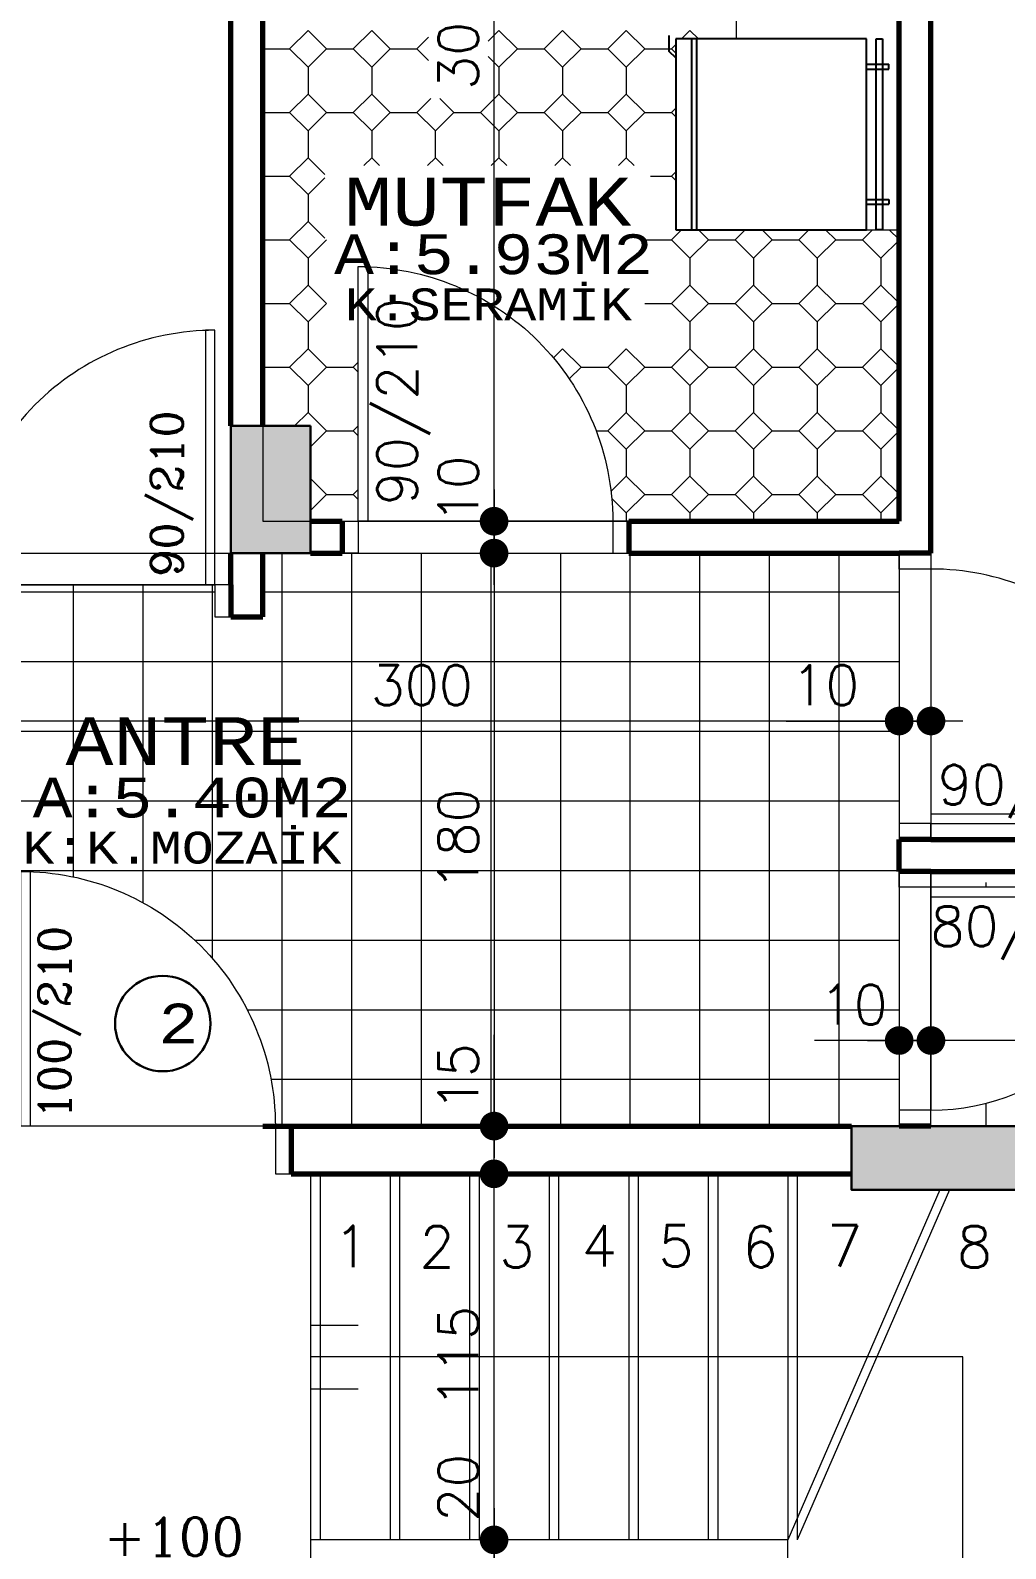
# Model space of a CAD drawing. Header units: millimetres. Extents: x 35860 to 71103, y -11298 to -8385.
# Drawn here: x 43517.7 to 43824.2, y -9991.2 to -9514.2 of the extents above; entities that cross this region are included whole.
import ezdxf
from ezdxf.enums import TextEntityAlignment as Align

# ---------------------------------------------------------------- set-up
doc = ezdxf.new("R2010")
doc.units = ezdxf.units.MM
doc.header["$MEASUREMENT"] = 0
doc.layers.get('0').update_dxf_attribs({"lineweight": 15})
doc.layers.get('Defpoints').update_dxf_attribs({"lineweight": 20})
for name, color, linetype, lineweight in [('02', 2, 'Continuous', 20), ('03_Yazı', 1, 'Continuous', 30), ('07', 3, 'Continuous', 70), ('Kolon', 6, 'Continuous', 30), ('Merd&Balkon', 40, 'Continuous', 20), ('Ölçü', 140, 'Continuous', 20)]:
    doc.layers.add(name, color=color, linetype=linetype, lineweight=lineweight)
doc.layers.add('Lay_X', color=45, linetype='Continuous', lineweight=13, plot=False)
doc.layers.add('M-TEF', color=63, linetype='Continuous')
doc.styles.add('0', font='txt.shx')
doc.styles.add('C', font='')
doc.styles.add('ROMANC', font='romanc', dxfattribs={"height": 0.11})
doc.styles.get('C').set_extended_font_data('Courier New Tur')
doc.dimstyles.new('2', dxfattribs={"dimtxt": 12.5, "dimasz": 1, "dimexe": 0, "dimexo": 0, "dimgap": 5, "dimtad": 1, "dimdec": 0, "dimlfac": -1, "dimzin": 12, "dimdsep": 46, "dimtxsty": '0', "dimblk": 'DOT', "dimcen": 2.5, "dimse1": 1, "dimse2": 1, "dimclrd": 256, "dimclrt": 1, "dimadec": 0, "dimazin": 0, "dimtfac": 1, "dimtdec": 0, "dimtmove": 0, "dimatfit": 0, "dimldrblk": 'DOT', "dimfxl": 1, "dimtolj": 1, "dimtzin": 0, "dimlwd": -1, "dimarcsym": 0})

# ---------------------------------------------------------------- blocks, each defined once
blk = doc.blocks.new('DOT')
at = {"color": 0}
blk.add_line((-10, 0), (10, 0), dxfattribs=at)
at = {"color": 0, "const_width": 4.5}
blk.add_lwpolyline([(-2.25, 0, 1), (2.25, 0, 1)], format="xyb", close=True, dxfattribs=at)
blk = doc.blocks.new('*D744')
at = {"layer": 'Defpoints', "color": 0, "transparency": 16777216}
for p in [(43490.76, -9731.17), (43790.76, -9732.94), (43490.76, -9798.79)]:
    blk.add_point(p, dxfattribs=at)
at = {"layer": 'Ölçü', "transparency": 16777216}
blk.add_line((43789.76, -9731.17), (43491.76, -9731.17), dxfattribs=at)
at = {"layer": 'Ölçü', "transparency": 16777216, "rotation": 180}
blk.add_blockref('DOT', (43490.76, -9731.17), dxfattribs=at)
at = {"layer": 'Ölçü', "transparency": 16777216}
blk.add_blockref('DOT', (43790.76, -9731.17), dxfattribs=at)
at = {"layer": 'Ölçü', "color": 1, "transparency": 16777216, "insert": (43640.76, -9719.92), "char_height": 12.5, "attachment_point": 5, "style": '0'}
blk.add_mtext('\\A1;300', dxfattribs=at)
blk = doc.blocks.new('*D755')
at = {"layer": 'Defpoints', "color": 0, "transparency": 16777216}
for p in [(43605.76, -9988.42), (43663.46, -9988.42), (43605.76, -10008.42)]:
    blk.add_point(p, dxfattribs=at)
at = {"layer": 'Ölçü', "transparency": 16777216}
for p, q in [((43663.46, -9987.42), (43663.46, -9957.67)), ((43663.46, -10008.42), (43663.46, -9988.42)), ((43663.46, -10009.42), (43663.46, -10010.42))]:
    blk.add_line(p, q, dxfattribs=at)
for p, rotation in [((43663.46, -9988.42), 270), ((43663.46, -10008.42), 90)]:
    blk.add_blockref('DOT', p, dxfattribs=dict(at, rotation=rotation))
at = {"layer": 'Ölçü', "color": 1, "transparency": 16777216, "insert": (43652.21, -9972.05), "char_height": 12.5, "attachment_point": 5, "rotation": 90, "style": '0'}
blk.add_mtext('\\A1;20', dxfattribs=at)
blk = doc.blocks.new('*D756')
at = {"layer": 'Defpoints', "color": 0, "transparency": 16777216}
for p in [(43599.73, -9873.42), (43663.46, -9873.42), (43605.76, -9988.42)]:
    blk.add_point(p, dxfattribs=at)
at = {"layer": 'Ölçü', "transparency": 16777216}
blk.add_line((43663.46, -9987.42), (43663.46, -9874.42), dxfattribs=at)
for p, rotation in [((43663.46, -9873.42), 90), ((43663.46, -9988.42), 270)]:
    blk.add_blockref('DOT', p, dxfattribs=dict(at, rotation=rotation))
at = {"layer": 'Ölçü', "color": 1, "transparency": 16777216, "insert": (43652.21, -9930.92), "char_height": 12.5, "attachment_point": 5, "rotation": 90, "style": '0'}
blk.add_mtext('\\A1;115', dxfattribs=at)
blk = doc.blocks.new('*D757')
at = {"layer": 'Defpoints', "color": 0, "transparency": 16777216}
for p in [(43590.76, -9858.42), (43663.46, -9858.42), (43599.73, -9873.42)]:
    blk.add_point(p, dxfattribs=at)
at = {"layer": 'Ölçü', "transparency": 16777216}
for p, q in [((43663.46, -9857.42), (43663.46, -9829.76)), ((43663.46, -9873.42), (43663.46, -9858.42)), ((43663.46, -9874.42), (43663.46, -9875.42))]:
    blk.add_line(p, q, dxfattribs=at)
for p, rotation in [((43663.46, -9858.42), 270), ((43663.46, -9873.42), 90)]:
    blk.add_blockref('DOT', p, dxfattribs=dict(at, rotation=rotation))
at = {"layer": 'Ölçü', "color": 1, "transparency": 16777216, "insert": (43652.21, -9843.09), "char_height": 12.5, "attachment_point": 5, "rotation": 90, "style": '0'}
blk.add_mtext('\\A1;15', dxfattribs=at)
blk = doc.blocks.new('*D758')
at = {"layer": 'Defpoints', "color": 0, "transparency": 16777216}
for p in [(43663.46, -9365.25), (43663.46, -9365.25), (43605.76, -9668.42)]:
    blk.add_point(p, dxfattribs=at)
at = {"layer": 'Ölçü', "transparency": 16777216}
blk.add_line((43663.46, -9667.42), (43663.46, -9366.25), dxfattribs=at)
for p, rotation in [((43663.46, -9365.25), 90), ((43663.46, -9668.42), 270)]:
    blk.add_blockref('DOT', p, dxfattribs=dict(at, rotation=rotation))
at = {"layer": 'Ölçü', "color": 1, "transparency": 16777216, "insert": (43652.21, -9516.84), "char_height": 12.5, "attachment_point": 5, "rotation": 90, "style": '0'}
blk.add_mtext('\\A1;303', dxfattribs=at)
blk = doc.blocks.new('K_X_D_3_10-80')
at = {"layer": '02'}
blk.add_line((15, 0), (18, 0), dxfattribs=at)
for points in [[(10, 0), (15, 0), (15, 10), (10, 10)], [(90, 0), (85, 0), (85, 10), (90, 10)]]:
    blk.add_lwpolyline(points, dxfattribs=at)
blk.add_lwpolyline([(18, 0), (18, -70), (15, -70), (15, 0), (85, 0, -0.414214), (15, -70)], format="xyb", dxfattribs=at)
at = {"layer": '07'}
for p, q in [((10, 0), (10, 10)), ((90, 0), (90, 10))]:
    blk.add_line(p, q, dxfattribs=at)
at = {"layer": '03_Yazı', "style": '0', "flags": 8}
blk.add_attdef('80/210', text='', height=12.5, rotation=90, dxfattribs=at).set_placement((21, -2.71), align=Align.TOP_RIGHT)
blk = doc.blocks.new('K_X_D_1_10-90')
at = {"layer": '02'}
for points in [[(-100, 0), (-95, 0), (-95, 10), (-100, 10)], [(-10, 0), (-15, 0), (-15, 10), (-10, 10)]]:
    blk.add_lwpolyline(points, dxfattribs=at)
blk.add_lwpolyline([(-15, -80, -0.414214), (-95, 0), (-15, 0), (-15, -80), (-18, -80), (-18, 0)], format="xyb", dxfattribs=at)
at = {"layer": '07'}
for p, q in [((-100, 0), (-100, 10)), ((-10, 0), (-10, 10))]:
    blk.add_line(p, q, dxfattribs=at)
at = {"layer": '03_Yazı', "style": '0', "flags": 8}
blk.add_attdef('90/210', text='', height=12.5, rotation=90, dxfattribs=at).set_placement((-33.5, -5), align=Align.TOP_RIGHT)
blk = doc.blocks.new('*D771')
at = {"layer": 'Defpoints', "color": 0, "transparency": 16777216}
for p in [(43800.76, -9818.42), (44050.76, -9824.67), (43800.76, -9831.55)]:
    blk.add_point(p, dxfattribs=at)
at = {"layer": 'Ölçü', "transparency": 16777216}
blk.add_line((44049.76, -9831.55), (43801.76, -9831.55), dxfattribs=at)
at = {"layer": 'Ölçü', "transparency": 16777216, "rotation": 180}
blk.add_blockref('DOT', (43800.76, -9831.55), dxfattribs=at)
at = {"layer": 'Ölçü', "transparency": 16777216}
blk.add_blockref('DOT', (44050.76, -9831.55), dxfattribs=at)
at = {"layer": 'Ölçü', "color": 1, "transparency": 16777216, "insert": (43925.76, -9820.3), "char_height": 12.5, "attachment_point": 5, "style": '0'}
blk.add_mtext('\\A1;250', dxfattribs=at)
blk = doc.blocks.new('*D772')
at = {"layer": 'Defpoints', "color": 0, "transparency": 16777216}
for p in [(43790.76, -9778.42), (43800.76, -9818.42), (43790.76, -9831.55)]:
    blk.add_point(p, dxfattribs=at)
at = {"layer": 'Ölçü', "transparency": 16777216}
for p, q in [((43789.76, -9831.55), (43764.17, -9831.55)), ((43800.76, -9831.55), (43790.76, -9831.55)), ((43801.76, -9831.55), (43802.76, -9831.55))]:
    blk.add_line(p, q, dxfattribs=at)
blk.add_blockref('DOT', (43790.76, -9831.55), dxfattribs=at)
at = {"layer": 'Ölçü', "transparency": 16777216, "rotation": 180}
blk.add_blockref('DOT', (43800.76, -9831.55), dxfattribs=at)
at = {"layer": 'Ölçü', "color": 1, "transparency": 16777216, "insert": (43776.46, -9820.3), "char_height": 12.5, "attachment_point": 5, "style": '0'}
blk.add_mtext('\\A1;10', dxfattribs=at)
blk = doc.blocks.new('*D773')
at = {"layer": 'Defpoints', "color": 0, "transparency": 16777216}
for p in [(43790.76, -9732.94), (43800.76, -9731.17), (43800.76, -9743.79)]:
    blk.add_point(p, dxfattribs=at)
at = {"layer": 'Ölçü', "transparency": 16777216}
for p, q in [((43755.24, -9731.17), (43790.76, -9731.17)), ((43789.76, -9731.17), (43788.76, -9731.17)), ((43790.76, -9731.17), (43800.76, -9731.17)), ((43790.76, -9731.17), (43800.76, -9731.17)), ((43801.76, -9731.17), (43802.76, -9731.17))]:
    blk.add_line(p, q, dxfattribs=at)
blk.add_blockref('DOT', (43790.76, -9731.17), dxfattribs=at)
at = {"layer": 'Ölçü', "transparency": 16777216, "rotation": 180}
blk.add_blockref('DOT', (43800.76, -9731.17), dxfattribs=at)
at = {"layer": 'Ölçü', "color": 1, "transparency": 16777216, "insert": (43767.54, -9719.92), "char_height": 12.5, "attachment_point": 5, "style": '0'}
blk.add_mtext('\\A1;10', dxfattribs=at)
blk = doc.blocks.new('*D778')
at = {"layer": 'Defpoints', "color": 0, "transparency": 16777216}
for p in [(43605.76, -9668.42), (43640.76, -9678.42), (43663.46, -9678.42)]:
    blk.add_point(p, dxfattribs=at)
at = {"layer": 'Ölçü', "transparency": 16777216}
for p, q in [((43663.46, -9667.42), (43663.46, -9666.42)), ((43663.46, -9668.42), (43663.46, -9678.42)), ((43663.46, -9679.42), (43663.46, -9680.42))]:
    blk.add_line(p, q, dxfattribs=at)
for p, rotation in [((43663.46, -9668.42), 270), ((43663.46, -9678.42), 90)]:
    blk.add_blockref('DOT', p, dxfattribs=dict(at, rotation=rotation))
at = {"layer": 'Ölçü', "color": 1, "transparency": 16777216, "insert": (43652.21, -9658.42), "char_height": 12.5, "attachment_point": 5, "rotation": 90, "style": '0'}
blk.add_mtext('\\A1;10', dxfattribs=at)
blk = doc.blocks.new('*D779')
at = {"layer": 'Defpoints', "color": 0, "transparency": 16777216}
for p in [(43640.76, -9678.42), (43623.06, -9858.42), (43663.46, -9858.42)]:
    blk.add_point(p, dxfattribs=at)
at = {"layer": 'Ölçü', "transparency": 16777216}
blk.add_line((43663.46, -9679.42), (43663.46, -9857.42), dxfattribs=at)
for p, rotation in [((43663.46, -9678.42), 90), ((43663.46, -9858.42), 270)]:
    blk.add_blockref('DOT', p, dxfattribs=dict(at, rotation=rotation))
at = {"layer": 'Ölçü', "color": 1, "transparency": 16777216, "insert": (43652.21, -9768.42), "char_height": 12.5, "attachment_point": 5, "rotation": 90, "style": '0'}
blk.add_mtext('\\A1;180', dxfattribs=at)
blk = doc.blocks.new('NO')
at = {"layer": '03_Yazı'}
blk.add_circle((0, 0), 15, dxfattribs=at)
at = {"layer": '03_Yazı', "style": 'C'}
blk.add_attdef('99', text='', height=12.5, dxfattribs=at).set_placement((0, 0), align=Align.MIDDLE_CENTER)
blk = doc.blocks.new('K_X_D_4_10-90')
at = {"layer": '02'}
blk.add_lwpolyline([(15, 80, -0.414214), (95, 0), (15, 0), (15, 80), (18, 80), (18, 0)], format="xyb", dxfattribs=at)
for points in [[(10, 0), (15, 0), (15, -10), (10, -10)], [(100, 0), (95, 0), (95, -10), (100, -10)]]:
    blk.add_lwpolyline(points, dxfattribs=at)
at = {"layer": '07'}
for p, q in [((10, 0), (10, -10)), ((100, 0), (100, -10))]:
    blk.add_line(p, q, dxfattribs=at)
at = {"layer": '03_Yazı', "style": '0', "flags": 8}
blk.add_attdef('90/210', (33.5, 5), '', height=12.5, rotation=90, dxfattribs=at)

msp = doc.modelspace()

# ---------------------------------------------------------------- hatches: boundary and pattern name
h = msp.add_hatch()
h.set_pattern_fill('ANSI33', color=256, scale=30, style=0)
h.set_pattern_definition([(45, (-175, 0), (-5.3033009, 5.3033009), []), (45, (-169.697, 0), (-5.3033009, 5.3033009), [3.75, -1.875])])
h.paths.add_polyline_path([(43165.76, -9384.52), (43165.76, -9333.42), (43190.76, -9334.52), (43190.76, -9384.52)])
h.paths.add_polyline_path([(43580.76, -9402.81), (43580.76, -9351.71), (43605.76, -9352.81), (43605.76, -9402.81)])
h.paths.add_polyline_path([(44040.76, -9423.08), (44040.76, -9371.98), (44065.76, -9373.08), (44065.76, -9423.08)])
h.paths.add_polyline_path([(44065.76, -9983.42), (44005.76, -9983.42), (44005.76, -10013.42), (44065.76, -10013.42)])
h.paths.add_polyline_path([(44040.76, -9628.42), (44065.76, -9628.42), (44065.76, -9678.42), (44040.76, -9678.42)])
h.paths.add_polyline_path([(43605.76, -9638.42), (43605.76, -9678.42), (43580.76, -9678.42), (43580.76, -9638.42)])
h.paths.add_polyline_path([(43215.76, -9678.42), (43165.76, -9678.42), (43165.76, -9653.42), (43215.76, -9653.42)])
h.paths.add_polyline_path([(43205.76, -9893.42), (43165.76, -9893.42), (43165.76, -9923.42), (43205.76, -9923.42)])
h.paths.add_polyline_path([(43190.76, -10623.42), (43190.76, -10573.42), (43165.76, -10573.42), (43165.76, -10623.42)])
h.paths.add_polyline_path([(44040.76, -10368.42), (44065.76, -10368.42), (44065.76, -10318.42), (44040.76, -10318.42)])
h.paths.add_polyline_path([(43605.76, -10368.42), (43605.76, -10318.42), (43580.76, -10318.42), (43580.76, -10368.42)])
h.paths.add_polyline_path([(43505.76, -10138.42), (43480.76, -10138.42), (43480.76, -10073.42), (43505.76, -10073.42)])
h.paths.add_polyline_path([(43505.76, -9923.42), (43505.76, -9858.42), (43480.76, -9858.42), (43480.76, -9923.42)])
h.paths.add_polyline_path([(43775.76, -9873.42), (43775.76, -9878.42), (43780.76, -9878.42), (43870.76, -9878.42), (43870.76, -9858.42), (43775.76, -9858.42)])
h.paths.add_polyline_path([(43775.76, -10133.42), (43775.76, -10118.42), (43870.76, -10118.42), (43870.76, -10138.42), (43775.76, -10138.42)])
h.paths.add_polyline_path([(43215.76, -10318.42), (43165.76, -10318.42), (43165.76, -10343.42), (43215.76, -10343.42)])
h.paths.add_polyline_path([(43775.76, -10623.42), (43800.76, -10623.42), (43800.76, -10573.42), (43775.76, -10573.42)])
h.paths.add_polyline_path([(43605.76, -10623.42), (43605.76, -10573.42), (43580.76, -10573.42), (43580.76, -10623.42)])
h.paths.add_polyline_path([(44040.76, -10623.42), (44040.76, -10573.42), (44065.76, -10573.42), (44065.76, -10623.42)])
h = msp.add_hatch()
h.set_pattern_fill('NET,_O', color=256, scale=175)
h.set_pattern_definition([(0, (-175, 0), (0, 21.875), []), (90, (-175, 0), (-21.875, 1e-15), [])])
h.paths.add_polyline_path([(43790.76, -9768.42), (43790.76, -9763.42), (43790.76, -9678.42), (43590.76, -9678.42), (43590.76, -9698.42), (43580.76, -9698.42), (43575.76, -9698.42), (43575.76, -9688.42), (43495.76, -9688.42), (43495.76, -9698.42), (43490.76, -9698.42), (43490.76, -9858.42), (43514.73, -9858.42), (43514.73, -9778.42), (43517.73, -9778.42), (43517.73, -9778.48, -0.40327), (43594.73, -9858.42), (43790.76, -9858.42), (43790.76, -9853.42)])
h.paths.add_polyline_path([(43623.05, -9710.54), (43658.46, -9710.54), (43658.46, -9729.29), (43623.05, -9729.29)], flags=24)
h.paths.add_polyline_path([(43494.63, -9710.54), (43515.46, -9710.54), (43515.46, -9729.29), (43494.63, -9729.29)], flags=24)
h.paths.add_polyline_path([(43642.84, -9854.55), (43642.84, -9831.63), (43661.59, -9831.63), (43661.59, -9854.55)], flags=24)
h.paths.add_polyline_path([(43766.05, -9810.93), (43786.88, -9810.93), (43786.88, -9829.68), (43766.05, -9829.68)], flags=24)
h.paths.add_polyline_path([(43757.12, -9710.54), (43777.95, -9710.54), (43777.95, -9729.29), (43757.12, -9729.29)], flags=24)
h.paths.add_polyline_path([(43642.84, -9785.09), (43642.84, -9751.76), (43661.59, -9751.76), (43661.59, -9785.09)], flags=24)
h.paths.add_polyline_path([(43509.51, -9779.55), (43621.17, -9779.55), (43621.17, -9759.72), (43509.51, -9759.72)], flags=24)
h.paths.add_polyline_path([(43512.54, -9765.3), (43624.61, -9765.3), (43624.61, -9744.23), (43512.54, -9744.23)], flags=24)
h.paths.add_polyline_path([(43523.24, -9748.73), (43609.52, -9748.73), (43609.52, -9726.23), (43523.24, -9726.23)], flags=24)
h = msp.add_hatch()
h.set_pattern_fill('ANGLE', color=256, scale=75, style=0)
h.set_pattern_definition([(0, (-175, 0), (0, 20.625), [15, -5.625]), (90, (-175, 0), (-20.625, 1e-15), [15, -5.625])])
h.paths.add_polyline_path([(44033.56, -9831.57), (44035.37, -9831.57), (44035.37, -9835.19), (44036.28, -9835.19), (44036.28, -9830.67), (44050.76, -9830.67), (44050.76, -9778.42), (43990.76, -9778.42), (43990.76, -9813.42, -0.414214), (43985.76, -9818.42), (43945.76, -9818.42, -0.414214), (43940.76, -9813.42), (43940.76, -9778.42), (43800.76, -9778.42), (43800.76, -9783.42), (43870.76, -9783.42), (43870.76, -9786.42), (43870.69, -9786.42, -0.401712), (43800.76, -9853.42), (43800.76, -9858.42), (43870.76, -9858.42), (43870.76, -9930.92), (44050.76, -9930.92), (44050.76, -9868.68), (44036.28, -9868.68), (44036.28, -9856.91), (44025.42, -9860.53, -0.501323), (43991.28, -9851.56, -0.132891), (43991.28, -9847.78, -0.501317), (44025.42, -9838.81), (44036.28, -9842.43), (44036.28, -9837), (44033.56, -9837)])
h.paths.add_polyline_path([(44023.96, -9810.93), (44046.88, -9810.93), (44046.88, -9829.68), (44023.96, -9829.68)], flags=24)
h.paths.add_polyline_path([(43907.01, -9810.93), (43944.51, -9810.93), (43944.51, -9829.68), (43907.01, -9829.68)], flags=24)
h.paths.add_polyline_path([(43984.33, -9902.38), (43984.33, -9866.96), (44003.08, -9866.96), (44003.08, -9902.38)], flags=24)
h.paths.add_polyline_path([(43874.87, -9899.4), (43986.94, -9899.4), (43986.94, -9878.32), (43874.87, -9878.32)], flags=24)
h.paths.add_polyline_path([(43878.73, -9914.96), (43979.88, -9914.96), (43979.88, -9895.13), (43878.73, -9895.13)], flags=24)
h.paths.add_polyline_path([(43887.17, -9884.75), (43973.84, -9884.75), (43973.84, -9861.1), (43887.17, -9861.1)], flags=24)

# ---------------------------------------------------------------- linework, layer by layer
for p, q in [((43739.51, -9505.39), (43739.51, -9516.85)), ((43599.21, -9520), (43605.01, -9514.2)), ((43605.01, -9514.2), (43610.81, -9520)), ((43619.21, -9520), (43625.01, -9514.2)), ((43625.01, -9514.2), (43630.81, -9520)), ((43661.59, -9517.63), (43665.01, -9514.2)), ((43665.01, -9514.2), (43670.81, -9520)), ((43679.21, -9520), (43685.01, -9514.2)), ((43685.01, -9514.2), (43690.81, -9520)), ((43699.21, -9520), (43705.01, -9514.2)), ((43705.01, -9514.2), (43710.81, -9520)), ((43722.37, -9516.85), (43725.01, -9514.2)), ((43725.01, -9514.2), (43727.66, -9516.85)), ((43590.76, -9519.95), (43590.81, -9520)), ((43590.81, -9520), (43590.76, -9520.06)), ((43590.8, -9520), (43599.2, -9520)), ((43605.01, -9525.8), (43599.21, -9520)), ((43610.81, -9520), (43605.01, -9525.8)), ((43610.8, -9520), (43619.2, -9520)), ((43625.01, -9525.8), (43619.21, -9520)), ((43630.81, -9520), (43625.01, -9525.8)), ((43630.8, -9520), (43639.2, -9520)), ((43639.21, -9520), (43642.84, -9516.38)), ((43642.84, -9523.63), (43639.21, -9520)), ((43670.81, -9520), (43665.01, -9525.8)), ((43670.8, -9520), (43679.2, -9520)), ((43685.01, -9525.8), (43679.21, -9520)), ((43690.81, -9520), (43685.01, -9525.8)), ((43690.8, -9520), (43699.2, -9520)), ((43705.01, -9525.8), (43699.21, -9520)), ((43710.81, -9520), (43705.01, -9525.8)), ((43710.8, -9520), (43719.2, -9520)), ((43719.21, -9520), (43720.53, -9518.69)), ((43720.53, -9521.32), (43719.21, -9520)), ((43665.01, -9525.8), (43661.59, -9522.38)), ((43605, -9525.8), (43605, -9534.2)), ((43625, -9525.8), (43625, -9534.2)), ((43665, -9525.8), (43665, -9534.2)), ((43685, -9525.8), (43685, -9534.2)), ((43705, -9525.8), (43705, -9534.2)), ((43599.21, -9540), (43605.01, -9534.2)), ((43605.01, -9534.2), (43610.81, -9540)), ((43619.21, -9540), (43625.01, -9534.2)), ((43625.01, -9534.2), (43630.81, -9540)), ((43659.21, -9540), (43665.01, -9534.2)), ((43665.01, -9534.2), (43670.81, -9540)), ((43679.21, -9540), (43685.01, -9534.2)), ((43685.01, -9534.2), (43690.81, -9540)), ((43699.21, -9540), (43705.01, -9534.2)), ((43705.01, -9534.2), (43710.81, -9540)), ((43639.21, -9540), (43643.63, -9535.59)), ((43646.4, -9535.59), (43650.81, -9540)), ((43719.21, -9540), (43720.53, -9538.69)), ((43590.76, -9539.95), (43590.81, -9540)), ((43590.81, -9540), (43590.76, -9540.06)), ((43590.8, -9540), (43599.2, -9540)), ((43605.01, -9545.8), (43599.21, -9540)), ((43610.81, -9540), (43605.01, -9545.8)), ((43610.8, -9540), (43619.2, -9540)), ((43625.01, -9545.8), (43619.21, -9540)), ((43630.81, -9540), (43625.01, -9545.8)), ((43630.8, -9540), (43639.2, -9540)), ((43645.01, -9545.8), (43639.21, -9540)), ((43650.81, -9540), (43645.01, -9545.8)), ((43650.8, -9540), (43659.2, -9540)), ((43665.01, -9545.8), (43659.21, -9540)), ((43670.81, -9540), (43665.01, -9545.8)), ((43670.8, -9540), (43679.2, -9540)), ((43685.01, -9545.8), (43679.21, -9540)), ((43690.81, -9540), (43685.01, -9545.8)), ((43690.8, -9540), (43699.2, -9540)), ((43705.01, -9545.8), (43699.21, -9540)), ((43710.81, -9540), (43705.01, -9545.8)), ((43710.8, -9540), (43719.2, -9540)), ((43720.53, -9541.32), (43719.21, -9540)), ((43605, -9545.8), (43605, -9554.2)), ((43625, -9545.8), (43625, -9554.2)), ((43645, -9545.8), (43645, -9554.2)), ((43665, -9545.8), (43665, -9554.2)), ((43685, -9545.8), (43685, -9554.2)), ((43705, -9545.8), (43705, -9554.2)), ((43599.21, -9560), (43605.01, -9554.2)), ((43605.01, -9554.2), (43610.33, -9559.52)), ((43622.55, -9556.66), (43625.01, -9554.2)), ((43625.01, -9554.2), (43627.48, -9556.66)), ((43642.55, -9556.66), (43645.01, -9554.2)), ((43645.01, -9554.2), (43647.48, -9556.66)), ((43662.55, -9556.66), (43665.01, -9554.2)), ((43665.01, -9554.2), (43667.48, -9556.66)), ((43682.55, -9556.66), (43685.01, -9554.2)), ((43685.01, -9554.2), (43687.48, -9556.66)), ((43702.55, -9556.66), (43705.01, -9554.2)), ((43705.01, -9554.2), (43707.48, -9556.66)), ((43590.76, -9559.95), (43590.81, -9560)), ((43590.81, -9560), (43590.76, -9560.06)), ((43590.8, -9560), (43599.2, -9560)), ((43605.01, -9565.8), (43599.21, -9560)), ((43610.33, -9560.48), (43605.01, -9565.8)), ((43712.58, -9560), (43719.2, -9560)), ((43719.21, -9560), (43720.53, -9558.69)), ((43720.53, -9561.32), (43719.21, -9560)), ((43605, -9565.8), (43605, -9574.2)), ((43599.21, -9580), (43605.01, -9574.2)), ((43605.01, -9574.2), (43610.33, -9579.52)), ((43719.21, -9580), (43722.37, -9576.85)), ((43727.66, -9576.85), (43730.81, -9580)), ((43739.21, -9580), (43742.37, -9576.85)), ((43747.66, -9576.85), (43750.81, -9580)), ((43759.21, -9580), (43762.37, -9576.85)), ((43767.66, -9576.85), (43770.81, -9580)), ((43779.21, -9580), (43782.37, -9576.85)), ((43780.53, -9576.85), (43790.76, -9576.85)), ((43787.66, -9576.85), (43790.76, -9579.95)), ((43590.76, -9579.95), (43590.81, -9580)), ((43590.81, -9580), (43590.76, -9580.06)), ((43590.8, -9580), (43599.2, -9580)), ((43605.01, -9585.8), (43599.21, -9580)), ((43610.81, -9580), (43605.01, -9585.8)), ((43710.8, -9580), (43719.2, -9580)), ((43725.01, -9585.8), (43719.21, -9580)), ((43730.81, -9580), (43725.01, -9585.8)), ((43730.8, -9580), (43739.2, -9580)), ((43745.01, -9585.8), (43739.21, -9580)), ((43750.81, -9580), (43745.01, -9585.8)), ((43750.8, -9580), (43759.2, -9580)), ((43765.01, -9585.8), (43759.21, -9580)), ((43770.81, -9580), (43765.01, -9585.8)), ((43770.8, -9580), (43779.2, -9580)), ((43785.01, -9585.8), (43779.21, -9580)), ((43790.76, -9580.06), (43785.01, -9585.8)), ((43605, -9585.8), (43605, -9594.2)), ((43725, -9585.8), (43725, -9594.2)), ((43745, -9585.8), (43745, -9594.2)), ((43765, -9585.8), (43765, -9594.2)), ((43785, -9585.8), (43785, -9594.2)), ((43599.21, -9600), (43605.01, -9594.2)), ((43605.01, -9594.2), (43610.81, -9600)), ((43719.21, -9600), (43725.01, -9594.2)), ((43725.01, -9594.2), (43730.81, -9600)), ((43739.21, -9600), (43745.01, -9594.2)), ((43745.01, -9594.2), (43750.81, -9600)), ((43759.21, -9600), (43765.01, -9594.2)), ((43765.01, -9594.2), (43770.81, -9600)), ((43779.21, -9600), (43785.01, -9594.2)), ((43785.01, -9594.2), (43790.76, -9599.95)), ((43590.76, -9599.95), (43590.81, -9600)), ((43590.81, -9600), (43590.76, -9600.06)), ((43590.8, -9600), (43599.2, -9600)), ((43605.01, -9605.8), (43599.21, -9600)), ((43610.81, -9600), (43605.01, -9605.8)), ((43710.8, -9600), (43719.2, -9600)), ((43725.01, -9605.8), (43719.21, -9600)), ((43730.81, -9600), (43725.01, -9605.8)), ((43730.8, -9600), (43739.2, -9600)), ((43745.01, -9605.8), (43739.21, -9600)), ((43750.81, -9600), (43745.01, -9605.8)), ((43750.8, -9600), (43759.2, -9600)), ((43765.01, -9605.8), (43759.21, -9600)), ((43770.81, -9600), (43765.01, -9605.8)), ((43770.8, -9600), (43779.2, -9600)), ((43785.01, -9605.8), (43779.21, -9600)), ((43790.76, -9600.06), (43785.01, -9605.8)), ((43605, -9605.8), (43605, -9614.2)), ((43725, -9605.8), (43725, -9614.2)), ((43745, -9605.8), (43745, -9614.2)), ((43765, -9605.8), (43765, -9614.2)), ((43785, -9605.8), (43785, -9614.2)), ((43599.21, -9620), (43605.01, -9614.2)), ((43605.01, -9614.2), (43610.81, -9620)), ((43682.12, -9617.1), (43685.01, -9614.2)), ((43685.01, -9614.2), (43690.81, -9620)), ((43699.21, -9620), (43705.01, -9614.2)), ((43705.01, -9614.2), (43710.81, -9620)), ((43719.21, -9620), (43725.01, -9614.2)), ((43725.01, -9614.2), (43730.81, -9620)), ((43739.21, -9620), (43745.01, -9614.2)), ((43745.01, -9614.2), (43750.81, -9620)), ((43759.21, -9620), (43765.01, -9614.2)), ((43765.01, -9614.2), (43770.81, -9620)), ((43779.21, -9620), (43785.01, -9614.2)), ((43785.01, -9614.2), (43790.76, -9619.95)), ((43590.76, -9619.95), (43590.81, -9620)), ((43590.81, -9620), (43590.76, -9620.06)), ((43590.8, -9620), (43599.2, -9620)), ((43605.01, -9625.8), (43599.21, -9620)), ((43610.81, -9620), (43605.01, -9625.8)), ((43610.8, -9620), (43619.2, -9620)), ((43619.21, -9620), (43620.76, -9618.46)), ((43620.76, -9621.55), (43619.21, -9620)), ((43690.81, -9620), (43687.1, -9623.72)), ((43690.8, -9620), (43699.2, -9620)), ((43705.01, -9625.8), (43699.21, -9620)), ((43710.81, -9620), (43705.01, -9625.8)), ((43710.8, -9620), (43719.2, -9620)), ((43725.01, -9625.8), (43719.21, -9620)), ((43730.81, -9620), (43725.01, -9625.8)), ((43730.8, -9620), (43739.2, -9620)), ((43745.01, -9625.8), (43739.21, -9620)), ((43750.81, -9620), (43745.01, -9625.8)), ((43750.8, -9620), (43759.2, -9620)), ((43765.01, -9625.8), (43759.21, -9620)), ((43770.81, -9620), (43765.01, -9625.8)), ((43770.8, -9620), (43779.2, -9620)), ((43785.01, -9625.8), (43779.21, -9620)), ((43790.76, -9620.06), (43785.01, -9625.8)), ((43605, -9625.8), (43605, -9634.2)), ((43705, -9625.8), (43705, -9634.2)), ((43725, -9625.8), (43725, -9634.2)), ((43745, -9625.8), (43745, -9634.2)), ((43765, -9625.8), (43765, -9634.2)), ((43785, -9625.8), (43785, -9634.2)), ((43600.79, -9638.42), (43605.01, -9634.2)), ((43605.01, -9634.2), (43610.81, -9640)), ((43699.21, -9640), (43705.01, -9634.2)), ((43705.01, -9634.2), (43710.81, -9640)), ((43719.21, -9640), (43725.01, -9634.2)), ((43725.01, -9634.2), (43730.81, -9640)), ((43739.21, -9640), (43745.01, -9634.2)), ((43745.01, -9634.2), (43750.81, -9640)), ((43759.21, -9640), (43765.01, -9634.2)), ((43765.01, -9634.2), (43770.81, -9640)), ((43779.21, -9640), (43785.01, -9634.2)), ((43785.01, -9634.2), (43790.76, -9639.95)), ((43619.21, -9640), (43620.76, -9638.46)), ((43610.81, -9640), (43605.76, -9645.06)), ((43610.8, -9640), (43619.2, -9640)), ((43620.76, -9641.55), (43619.21, -9640)), ((43695.54, -9640), (43699.2, -9640)), ((43705.01, -9645.8), (43699.21, -9640)), ((43710.81, -9640), (43705.01, -9645.8)), ((43710.8, -9640), (43719.2, -9640)), ((43725.01, -9645.8), (43719.21, -9640)), ((43730.81, -9640), (43725.01, -9645.8)), ((43730.8, -9640), (43739.2, -9640)), ((43745.01, -9645.8), (43739.21, -9640)), ((43750.81, -9640), (43745.01, -9645.8)), ((43750.8, -9640), (43759.2, -9640)), ((43765.01, -9645.8), (43759.21, -9640)), ((43770.81, -9640), (43765.01, -9645.8)), ((43770.8, -9640), (43779.2, -9640)), ((43785.01, -9645.8), (43779.21, -9640)), ((43790.76, -9640.06), (43785.01, -9645.8)), ((43705, -9645.8), (43705, -9654.2)), ((43725, -9645.8), (43725, -9654.2)), ((43745, -9645.8), (43745, -9654.2)), ((43765, -9645.8), (43765, -9654.2)), ((43785, -9645.8), (43785, -9654.2)), ((43605.76, -9654.95), (43610.81, -9660)), ((43619.21, -9660), (43620.76, -9658.46)), ((43700.2, -9659.02), (43705.01, -9654.2)), ((43705.01, -9654.2), (43710.81, -9660)), ((43719.21, -9660), (43725.01, -9654.2)), ((43725.01, -9654.2), (43730.81, -9660)), ((43739.21, -9660), (43745.01, -9654.2)), ((43745.01, -9654.2), (43750.81, -9660)), ((43759.21, -9660), (43765.01, -9654.2)), ((43765.01, -9654.2), (43770.81, -9660)), ((43779.21, -9660), (43785.01, -9654.2)), ((43785.01, -9654.2), (43790.76, -9659.95)), ((43610.81, -9660), (43605.76, -9665.06)), ((43610.8, -9660), (43619.2, -9660)), ((43620.76, -9661.55), (43619.21, -9660)), ((43705.01, -9665.8), (43700.43, -9661.22)), ((43710.81, -9660), (43705.01, -9665.8)), ((43710.8, -9660), (43719.2, -9660)), ((43725.01, -9665.8), (43719.21, -9660)), ((43730.81, -9660), (43725.01, -9665.8)), ((43730.8, -9660), (43739.2, -9660)), ((43745.01, -9665.8), (43739.21, -9660)), ((43750.81, -9660), (43745.01, -9665.8)), ((43750.8, -9660), (43759.2, -9660)), ((43765.01, -9665.8), (43759.21, -9660)), ((43770.81, -9660), (43765.01, -9665.8)), ((43770.8, -9660), (43779.2, -9660)), ((43785.01, -9665.8), (43779.21, -9660)), ((43790.76, -9660.06), (43785.01, -9665.8)), ((43705, -9665.8), (43705, -9668.42)), ((43725, -9665.8), (43725, -9668.42)), ((43745, -9665.8), (43745, -9668.42)), ((43765, -9665.8), (43765, -9668.42)), ((43785, -9665.8), (43785, -9668.42))]:
    msp.add_line(p, q)
at = {"layer": '02'}
for p, q in [((43608.76, -9873.42), (43608.76, -9988.42)), ((43633.76, -9873.42), (43633.76, -9988.42)), ((43658.76, -9873.42), (43658.76, -9988.42)), ((43683.76, -9873.42), (43683.76, -9988.42)), ((43708.76, -9873.42), (43708.76, -9988.42)), ((43733.76, -9873.42), (43733.76, -9988.42)), ((43758.76, -9873.42), (43758.76, -9988.42)), ((43806.58, -9878.42), (43758.76, -9988.42))]:
    msp.add_line(p, q, dxfattribs=at)
for points in [[(43575.76, -9608.42, 0.414214), (43495.76, -9688.42), (43575.76, -9688.42), (43575.76, -9608.42), (43572.76, -9608.42), (43572.76, -9688.42)], [(43514.73, -9778.42, -0.414214), (43594.73, -9858.42), (43514.73, -9858.42), (43514.73, -9778.42), (43517.73, -9778.42), (43517.73, -9858.42)]]:
    msp.add_lwpolyline(points, format="xyb", dxfattribs=at)
for points in [[(43580.76, -9688.42), (43575.76, -9688.42), (43575.76, -9698.42), (43580.76, -9698.42)], [(43599.73, -9858.42), (43594.73, -9858.42), (43594.73, -9873.42), (43599.73, -9873.42)]]:
    msp.add_lwpolyline(points, dxfattribs=at)
at = {"layer": '07'}
for p, q in [((43790.76, -9668.42), (43790.76, -9375.98)), ((43800.76, -9678.42), (43800.76, -9376.42)), ((43580.76, -9638.42), (43580.76, -9402.81)), ((43590.76, -9638.42), (43590.76, -9402.81)), ((43605.76, -9668.42), (43615.76, -9668.42)), ((43705.76, -9668.42), (43790.76, -9668.42)), ((43580.76, -9688.42), (43580.76, -9678.42)), ((43590.76, -9698.42), (43590.76, -9678.42)), ((43605.76, -9678.42), (43615.76, -9678.42)), ((43705.76, -9678.42), (43790.76, -9678.42)), ((43580.76, -9688.42), (43580.76, -9698.42)), ((43580.76, -9698.42), (43590.76, -9698.42)), ((43790.76, -9778.42), (43790.76, -9768.42)), ((43800.76, -9768.42), (44050.76, -9768.42)), ((43800.76, -9778.42), (44050.76, -9778.42)), ((43590.76, -9858.42), (43775.76, -9858.42)), ((43599.73, -9858.42), (43599.73, -9873.42)), ((43599.73, -9873.42), (43775.76, -9873.42))]:
    msp.add_line(p, q, dxfattribs=at)
at = {"layer": 'Kolon'}
for points in [[(43605.76, -9638.42), (43605.76, -9678.42), (43580.76, -9678.42), (43580.76, -9678.42), (43580.76, -9638.42), (43580.76, -9638.42)], [(43775.76, -9873.42), (43775.76, -9878.42), (43780.76, -9878.42), (43870.76, -9878.42), (43870.76, -9858.42), (43775.76, -9858.42), (43775.76, -9858.42)]]:
    msp.add_lwpolyline(points, close=True, dxfattribs=at)
at = {"layer": 'Lay_X'}
for points in [[(43580.76, -9366.28), (43580.76, -9688.42), (43180.76, -9688.42), (43180.76, -9349.1)], [(43790.76, -9668.42), (43790.76, -9375.98), (43590.76, -9367.16), (43590.76, -9668.42)], [(43800.76, -9376.42), (43800.76, -9768.42), (44050.76, -9768.42), (44050.76, -9387.43)], [(43490.76, -9858.42), (43490.76, -9678.42), (43790.76, -9678.42), (43790.76, -9768.42), (43790.76, -9768.42), (43790.76, -9858.42)], [(43800.76, -9858.42), (43800.76, -9778.42), (44050.76, -9778.42), (44050.76, -9990.92), (43870.76, -9990.92), (43870.76, -9858.42)]]:
    msp.add_lwpolyline(points, close=True, dxfattribs=at)
at = {"layer": 'M-TEF'}
for p, q in [((43718.53, -9520.81), (43718.53, -9515.81)), ((43718.53, -9520.81), (43718.53, -9515.81)), ((43718.53, -9520.81), (43718.53, -9515.81)), ((43720.53, -9516.85), (43720.53, -9576.85)), ((43720.53, -9516.85), (43720.53, -9576.85)), ((43720.53, -9516.85), (43720.53, -9576.85)), ((43780.53, -9516.85), (43720.53, -9516.85)), ((43780.53, -9516.85), (43720.53, -9516.85)), ((43780.53, -9516.85), (43720.53, -9516.85)), ((43725.53, -9516.85), (43725.53, -9576.85)), ((43725.53, -9516.85), (43725.53, -9576.85)), ((43725.53, -9516.85), (43725.53, -9576.85)), ((43727.03, -9516.85), (43727.03, -9576.85)), ((43727.03, -9516.85), (43727.03, -9576.85)), ((43727.03, -9516.85), (43727.03, -9576.85)), ((43780.53, -9576.85), (43780.53, -9516.85)), ((43780.53, -9576.85), (43780.53, -9516.85)), ((43780.53, -9576.85), (43780.53, -9516.85)), ((43783.53, -9576.85), (43783.53, -9516.85)), ((43783.53, -9576.85), (43783.53, -9516.85)), ((43783.53, -9576.85), (43783.53, -9516.85)), ((43783.53, -9516.85), (43785.53, -9516.85)), ((43783.53, -9516.85), (43785.53, -9516.85)), ((43783.53, -9516.85), (43785.53, -9516.85)), ((43785.53, -9516.85), (43785.53, -9576.85)), ((43785.53, -9516.85), (43785.53, -9576.85)), ((43785.53, -9516.85), (43785.53, -9576.85)), ((43720.53, -9522.81), (43718.53, -9520.81)), ((43720.53, -9522.81), (43718.53, -9520.81)), ((43720.53, -9522.81), (43718.53, -9520.81)), ((43780.53, -9524.85), (43787.53, -9524.85)), ((43780.53, -9524.85), (43787.53, -9524.85)), ((43780.53, -9524.85), (43787.53, -9524.85)), ((43787.53, -9526.35), (43787.53, -9524.85)), ((43787.53, -9526.35), (43787.53, -9524.85)), ((43787.53, -9526.35), (43787.53, -9524.85)), ((43780.53, -9526.35), (43787.53, -9526.35)), ((43780.53, -9526.35), (43787.53, -9526.35)), ((43780.53, -9526.35), (43787.53, -9526.35)), ((43780.53, -9567.35), (43787.53, -9567.35)), ((43780.53, -9567.35), (43787.53, -9567.35)), ((43780.53, -9567.35), (43787.53, -9567.35)), ((43787.53, -9567.35), (43787.53, -9568.85)), ((43787.53, -9567.35), (43787.53, -9568.85)), ((43787.53, -9567.35), (43787.53, -9568.85)), ((43780.53, -9568.85), (43787.53, -9568.85)), ((43780.53, -9568.85), (43787.53, -9568.85)), ((43780.53, -9568.85), (43787.53, -9568.85)), ((43720.53, -9576.85), (43780.53, -9576.85)), ((43720.53, -9576.85), (43780.53, -9576.85)), ((43720.53, -9576.85), (43780.53, -9576.85)), ((43785.53, -9576.85), (43783.53, -9576.85)), ((43785.53, -9576.85), (43783.53, -9576.85)), ((43785.53, -9576.85), (43783.53, -9576.85))]:
    msp.add_line(p, q, dxfattribs=at)
at = {"layer": 'Merd&Balkon'}
for p, q in [((43605.76, -9873.42), (43605.76, -9988.42)), ((43630.76, -9873.42), (43630.76, -9988.42)), ((43655.76, -9873.42), (43655.76, -9988.42)), ((43680.76, -9873.42), (43680.76, -9988.42)), ((43705.76, -9873.42), (43705.76, -9988.42)), ((43730.76, -9873.42), (43730.76, -9988.42)), ((43755.76, -9873.42), (43755.76, -9988.42)), ((43803.58, -9878.42), (43755.76, -9988.42)), ((43605.76, -9920.92), (43620.76, -9920.92)), ((43810.76, -9930.92), (43605.76, -9930.92)), ((43810.76, -10065.92), (43810.76, -9930.92)), ((43605.76, -9940.92), (43620.76, -9940.92))]:
    msp.add_line(p, q, dxfattribs=at)
msp.add_lwpolyline([(43755.76, -10008.42), (43755.76, -9988.42), (43605.76, -9988.42), (43605.76, -10008.42)], close=True, dxfattribs=at)

# ---------------------------------------------------------------- block references
at = {"layer": '02'}
msp.add_blockref('K_X_D_4_10-90', (43605.76, -9668.42), dxfattribs=at).add_auto_attribs({'90/210': '90/210'})
ref = msp.add_blockref('K_X_D_1_10-90', (43800.76, -9778.42), dxfattribs=dict(at, xscale=-1, rotation=90))
ref.add_attrib('90/210', '90/210', dxfattribs={"layer": '03_Yazı', "height": 12.5, "style": '0', "flags": 8}).set_placement((43868.26, -9744.92), align=Align.TOP_RIGHT)
ref = msp.add_blockref('K_X_D_3_10-80', (43800.76, -9768.42), dxfattribs=dict(at, xscale=-1, rotation=90))
ref.add_attrib('80/210', '80/210', dxfattribs={"layer": '03_Yazı', "height": 12.5, "style": '0', "flags": 8}).set_placement((43865.96, -9789.42), align=Align.TOP_RIGHT)
at = {"layer": '03_Yazı'}
ref = msp.add_blockref('NO', (43559.35, -9826.22), dxfattribs=dict(at, xscale=-1))
ref.add_attrib('99', '2', dxfattribs={"height": 12.5, "style": 'C'}).set_placement((43564.27, -9826.22), align=Align.MIDDLE_CENTER)

# ---------------------------------------------------------------- texts
at = {"layer": '03_Yazı', "style": 'ROMANC'}
for s, p in [('90/210', (43565.61, -9685.87)), ('90/210', (43565.61, -9685.87)), ('90/210', (43565.61, -9685.87)), ('100/210', (43530.32, -9856.35))]:
    msp.add_text(s, height=10, rotation=90, dxfattribs=at).set_placement(p)
at = {"layer": '03_Yazı', "style": '0'}
for s, p in [('1', (43613.03, -9902.72)), ('2', (43639.97, -9902.86)), ('3', (43665.03, -9902.86)), ('4', (43690.92, -9902.53)), ('5', (43715.06, -9902.53)), ('6', (43741.51, -9902.86)), ('7', (43768.06, -9902.53)), ('8', (43808.84, -9902.86))]:
    msp.add_text(s, height=13, dxfattribs=at).set_placement(p)
at = {"layer": '03_Yazı', "color": 4, "style": 'ROMANC'}
msp.add_text('+100', height=12, dxfattribs=at).set_placement((43540.71, -9993.43))
at = {"layer": '03_Yazı', "style": 'C', "flags": 12}
for tag, text, height, p in [('MUTFAK', 'MUTFAK', 15, (43661.46, -9568.02)), ('K:SERAMİK', 'K:SERAMİK', 10, (43661.69, -9600.28)), ('ANTRE', 'ANTRE', 15, (43566.38, -9737.48)), ('K:K.MOZAİK', 'K:K.MOZAİK', 10, (43565.34, -9770.96))]:
    msp.add_attdef(tag, text=text, height=height, dxfattribs=at).set_placement(p, align=Align.MIDDLE_CENTER)
at = {"layer": '03_Yazı', "style": 'C'}
for tag, p in [('A:5.93M2', (43663.3, -9584.54)), ('A:5.40M2', (43568.58, -9755.22))]:
    msp.add_attdef(tag, text='A:10.00m2', height=12.5, dxfattribs=at).set_placement(p, align=Align.MIDDLE_CENTER)

# ---------------------------------------------------------------- dimensions: what is measured, and where the dimension line sits
at = {"layer": 'Ölçü'}
for base, p1, p2, angle, picture, middle in [((43663.46, -9365.25), (43605.76, -9668.42), (43663.46, -9365.25), 90, '*D758', (43652.21, -9516.84)), ((43490.76, -9731.17), (43790.76, -9732.94), (43490.76, -9798.79), 180, '*D744', (43640.76, -9719.92)), ((43790.76, -9831.55), (43800.76, -9818.42), (43790.76, -9778.42), 180, '*D772', (43776.46, -9820.3)), ((43800.76, -9831.55), (44050.76, -9824.67), (43800.76, -9818.42), 180, '*D771', (43925.76, -9820.3)), ((43663.46, -9858.42), (43599.73, -9873.42), (43590.76, -9858.42), 90, '*D757', (43652.21, -9843.09)), ((43663.46, -9873.42), (43605.76, -9988.42), (43599.73, -9873.42), 90, '*D756', (43652.21, -9930.92)), ((43663.46, -9988.42), (43605.76, -10008.42), (43605.76, -9988.42), 90, '*D755', (43652.21, -9972.05))]:
    dim = msp.add_linear_dim(base=base, p1=p1, p2=p2, angle=angle, dimstyle='2', dxfattribs=at)
    dim.commit()
    dim.dimension.update_dxf_attribs({"geometry": picture, "text_midpoint": middle})
for base, p1, p2, angle, picture, middle in [((43663.46, -9678.42), (43605.76, -9668.42), (43640.76, -9678.42), 90, '*D778', (43663.46, -9658.42)), ((43800.76, -9731.17), (43790.76, -9732.94), (43800.76, -9743.79), 180, '*D773', (43767.54, -9731.17))]:
    dim = msp.add_linear_dim(base=base, p1=p1, p2=p2, angle=angle, dimstyle='2', override={"dimtmove": 1}, dxfattribs=at)
    dim.commit()
    dim.dimension.update_dxf_attribs({"geometry": picture, "text_midpoint": middle, "dimtype": 160})
dim = msp.add_linear_dim(base=(43663.46, -9858.42), p1=(43640.76, -9678.42), p2=(43623.06, -9858.42), angle=90, dimstyle='2', override={"dimtmove": 1}, dxfattribs=at)
dim.commit()
dim.dimension.update_dxf_attribs({"geometry": '*D779', "text_midpoint": (43652.21, -9768.42)})

doc.saveas('drawing.dxf')
